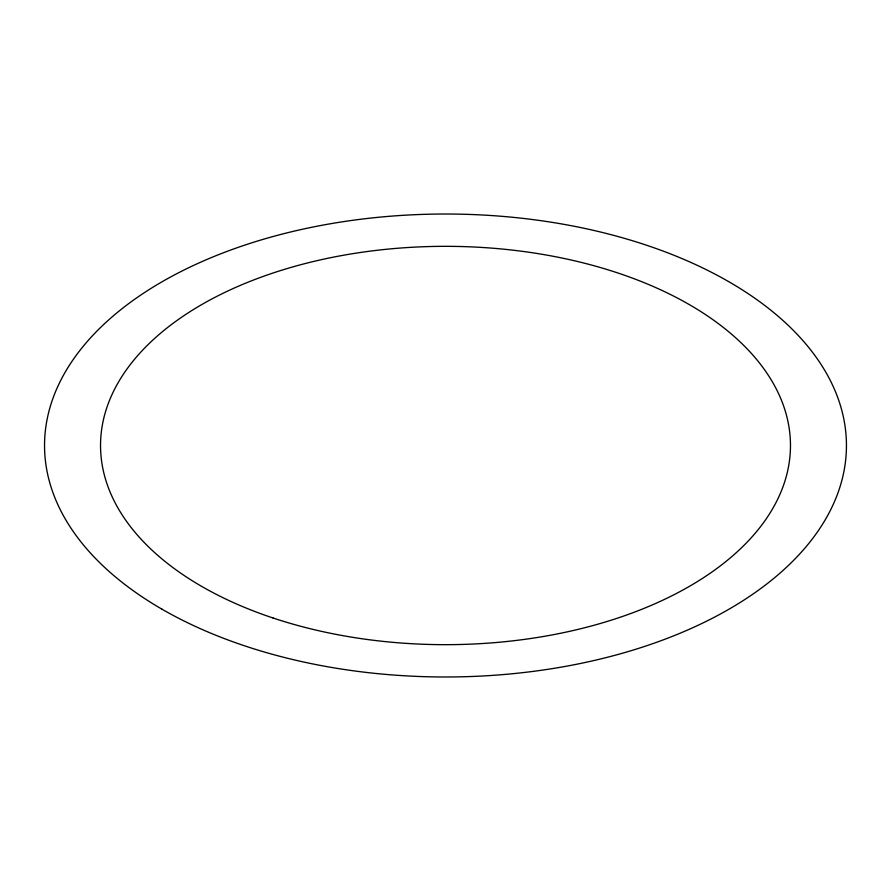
<?xml version="1.0" encoding="UTF-8"?>
<svg xmlns="http://www.w3.org/2000/svg" width="891" height="891" viewBox="0 0 891 891"><rect width="100%" height="100%" fill="white"/><g stroke="black" fill="none" stroke-linecap="round" stroke-linejoin="round"><path stroke-width="1.34" d="M161.984 609.188A400.95 231.482 0 0 0 832.784 505.409A400.95 231.482 0 0 0 341.732 221.904A400.95 231.482 0 0 0 161.984 609.188M273.014 617.986A344.973 199.172 0 0 0 790.473 445.5A344.973 199.172 0 0 0 273.014 273.014A344.973 199.172 0 0 0 273.014 617.986"/></g></svg>
